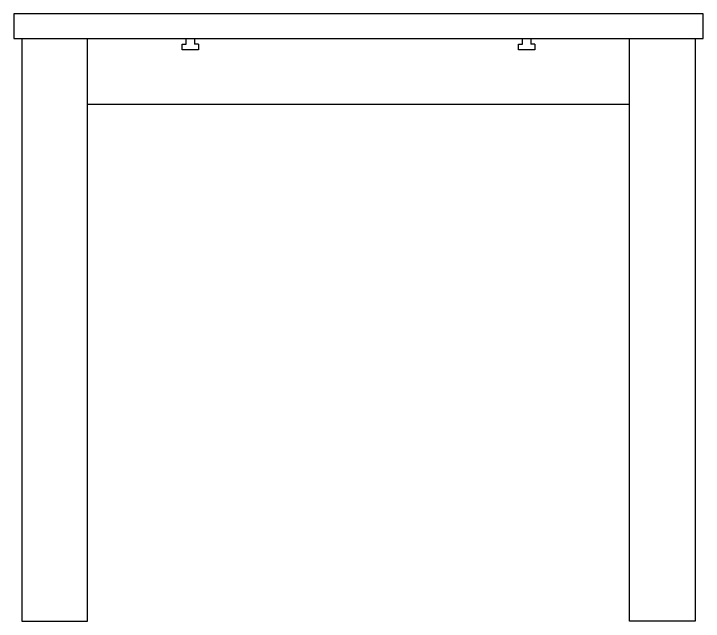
# Model space of a CAD drawing. Header units: millimetres. Extents: x 87 to 2337, y 122 to 625.
# Drawn here: x 680.5 to 764.5, y 122.1 to 196.1 of the extents above; entities that cross this region are included whole.
import ezdxf

# ---------------------------------------------------------------- set-up
doc = ezdxf.new("R2010")
doc.units = ezdxf.units.MM
doc.layers.get('0').update_dxf_attribs({"color": 255})

msp = doc.modelspace()

# ---------------------------------------------------------------- linework, layer by layer
for p, q in [((680.484, 196.093), (680.484, 193.093)), ((764.484, 196.093), (680.484, 196.093)), ((764.484, 193.093), (764.484, 196.093)), ((680.484, 193.093), (764.484, 193.093)), ((681.484, 193.093), (681.484, 122.093)), ((689.484, 122.093), (689.484, 193.093)), ((700.984, 191.695), (700.984, 192.394)), ((700.984, 192.394), (701.484, 192.394)), ((701.484, 192.394), (701.484, 193.093)), ((701.484, 193.093), (702.484, 193.093)), ((702.484, 193.093), (702.484, 192.394)), ((702.984, 192.394), (702.484, 192.394)), ((702.984, 192.394), (702.984, 191.695)), ((741.984, 191.695), (741.984, 192.394)), ((741.984, 192.394), (742.484, 192.394)), ((742.484, 192.394), (742.484, 193.093)), ((742.484, 193.093), (743.484, 193.093)), ((743.484, 193.093), (743.484, 192.394)), ((743.984, 192.394), (743.484, 192.394)), ((743.984, 192.394), (743.984, 191.695)), ((755.484, 122.093), (755.484, 193.093)), ((763.484, 193.093), (763.484, 122.093)), ((702.984, 191.695), (700.984, 191.695)), ((743.984, 191.695), (741.984, 191.695)), ((689.484, 185.093), (755.484, 185.093)), ((681.484, 122.093), (689.484, 122.093)), ((763.484, 122.093), (755.484, 122.093))]:
    msp.add_line(p, q)

doc.saveas('drawing.dxf')
